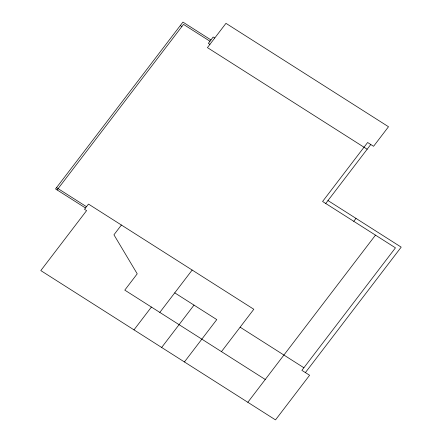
<?xml version="1.0" encoding="UTF-8"?>
<svg xmlns="http://www.w3.org/2000/svg" width="442" height="442" viewBox="0 0 442 442"><rect width="100%" height="100%" fill="white"/><g stroke="black" fill="none" stroke-linecap="round" stroke-linejoin="round"><path stroke-width="0.66" d="M57.112 189.933L183.513 24.404L209.961 41.233M121.401 225.022L113.937 234.801L137.224 273.825L124.782 290.118L265.255 379.485M133.987 329.865L151.407 307.052M159.811 312.406L192.16 270.045M161.662 347.467L194.01 305.113M184.43 361.954L216.779 319.594L174.745 292.853M325.737 203.491L370.777 144.512M221.464 351.628L253.813 309.267L88.472 204.077L84.488 209.287L86.593 210.624L40.808 270.581L275.51 419.9L309.599 375.258L301.892 370.357L395.452 247.84L322.588 201.486L367.622 142.506L373.578 146.296L388.507 126.743L225.967 23.338L207.431 47.614L367.169 149.236M353.766 221.32L356.003 218.387M247.835 402.292L375.485 235.138M305.394 372.584L401.192 247.139L327.981 200.558M214.768 38.001L213.193 36.995L208.342 43.349L209.917 44.355M210.956 39.929L182.933 22.1L55.532 188.933L85.483 207.983M180.319 25.52L181.894 26.526M56.526 187.629L86.477 206.685M240.128 327.191L303.886 367.75"/></g></svg>
